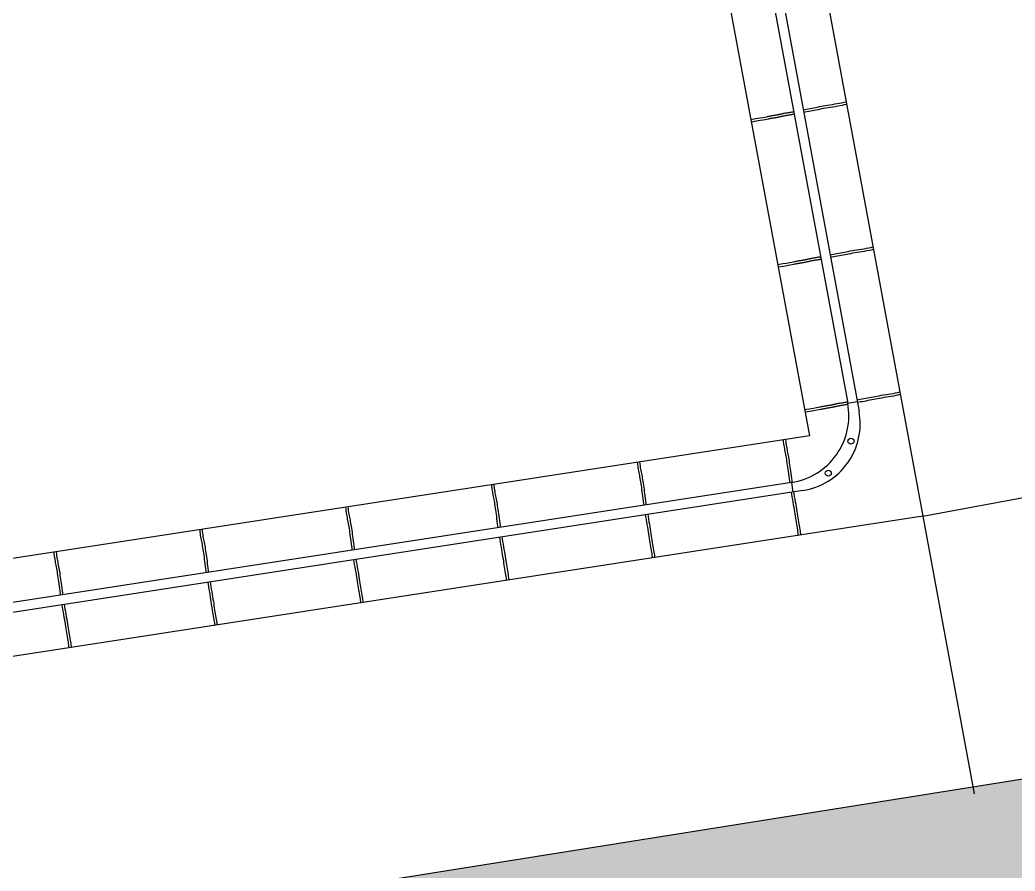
# Model space of a CAD drawing. Extents: x 1037 to 14540, y 1034 to 18285.
# Drawn here: x 13095.5 to 13506.8, y 14536.6 to 14888.5 of the extents above; entities that cross this region are included whole.
import ezdxf

# ---------------------------------------------------------------- set-up
doc = ezdxf.new("R2010")
doc.units = 0
doc.header["$LTSCALE"] = 100
doc.header["$MEASUREMENT"] = 0
for name, color, linetype in [('murature polilinee', 7, 'CONTINUOUS'), ('murature retini', 253, 'CONTINUOUS'), ('proiezioni', 252, 'CONTINUOUS')]:
    doc.layers.add(name, color=color, linetype=linetype)

msp = doc.modelspace()

# ---------------------------------------------------------------- hatches: boundary and pattern name
at = {"layer": 'murature retini', "lineweight": 30}
h = msp.add_hatch(color=256, dxfattribs=at)
h.paths.add_polyline_path([(12325.37, 14386.08), (13607.89, 14590.37), (13499.68, 15175.4), (13788.95, 15228.91), (13750.87, 15438.27), (13750.07, 15456.86), (13775.05, 15457.94), (13775.7, 15442.95), (14099.71, 15504.13), (14075.06, 15638.14), (13769.77, 15580.5), (13771.18, 15547.86), (13746.2, 15546.78), (13743.86, 15601.05), (14134.41, 15674.79), (14270.65, 14934.11), (14183.54, 14739.04), (14091.88, 15206.15), (13591.4, 15113.59), (13685.52, 14604.73), (13760.98, 14618.69), (13805.29, 14510.43), (13269.82, 14427.85), (13298.81, 14239.84), (13191.59, 14266.03), (13162.6, 14454.04), (12351.69, 14328.22), (12346.54, 14328.22), (12343.45, 14351.88), (12328.01, 14350.85)])
h.paths.add_polyline_path([(10845.65, 15581.71), (10799.41, 15652.08), (10845.65, 15680.18), (10820.36, 15723.35), (10929.94, 15793.3), (10874.35, 15880.39), (10882.78, 15885.77), (10877.4, 15894.19), (10898.47, 15907.65), (10893.09, 15916.07), (10929.94, 15939.59), (10932.62, 15993.81), (10942.61, 15993.31), (10943.85, 16018.28), (10953.83, 16017.79), (10954.33, 16027.78), (11094.13, 16020.87), (11093.52, 16005.88), (11103.52, 16005.49), (11100.23, 15921.1), (11340.66, 15911.34), (11347.63, 15890.29), (11355.91, 15868.97), (11531.7, 15863.06), (11539, 15903.29), (11779.43, 15893.53), (11787.78, 16099.27), (11844.13, 16125.47), (11849.87, 16266.91), (11795.83, 16297.6), (11804.14, 16502.28), (11563.71, 16512.04), (11544.66, 16551.27), (11380.49, 16556.56), (11367.24, 16520.01), (11124.94, 16529.85), (11121.42, 16446.53), (11111.43, 16446.95), (11110.82, 16431.96), (10970.91, 16436.4), (10971.23, 16446.4), (10961.24, 16446.72), (10962.03, 16471.7), (10952.03, 16472.02), (10953.62, 16521.99), (10913.27, 16551.51), (10919.17, 16559.59), (10898.99, 16574.35), (10904.9, 16582.42), (10896.82, 16588.32), (10957.82, 16671.71), (10852.9, 16748.46), (10882.42, 16788.82), (10741.17, 16892.14), (10711.65, 16851.78), (10606.73, 16928.53), (10545.73, 16845.14), (10537.66, 16851.05), (10531.76, 16842.98), (10511.58, 16857.74), (10505.67, 16849.67), (10465.32, 16879.18), (10415.39, 16881.84), (10415.92, 16891.82), (10390.95, 16893.15), (10391.48, 16903.14), (10381.5, 16903.67), (10389.46, 17053.45), (10414.42, 17052.13), (10416.54, 17092.07), (9906.31, 17108.96), (9905.79, 17068.96), (9930.79, 17068.64), (9928.82, 16918.65), (9918.82, 16918.78), (9918.69, 16908.78), (9893.69, 16909.11), (9893.56, 16899.11), (9843.57, 16899.76), (9801.35, 16872.98), (9795.99, 16881.42), (9774.88, 16868.03), (9769.52, 16876.47), (9761.08, 16871.11), (9705.73, 16958.35), (9595.96, 16888.71), (9569.17, 16930.93), (9421.41, 16837.17), (9448.19, 16794.95), (9338.42, 16725.31), (9393.77, 16638.07), (9385.33, 16632.71), (9390.69, 16624.27), (9369.58, 16610.87), (9374.93, 16602.43), (9332.72, 16575.64), (9330.99, 16525.67), (9321, 16526.02), (9320.14, 16501.03), (9310.14, 16501.37), (9309.8, 16491.38), (9169.88, 16496.2), (9170.57, 16516.19), (9090.62, 16518.94), (9095.37, 16656.94), (9173.93, 16654.23), (9179.52, 16872.49), (8951.34, 16881.1), (8953.1, 16935.67), (9180.93, 16927.82), (9183.04, 17024.54), (9254.71, 17023.56), (9252.67, 16875.42), (9604.09, 17105.02), (9586.37, 17142.09), (9256.4, 17146.63), (9255.81, 17103.55), (9186.07, 17104.51), (9186.21, 17114.5), (8824.09, 17119.48), (8823.89, 17111.84), (8813.9, 17112.09), (8814.09, 17119.62), (8616.26, 17122.34), (8613.79, 16942.35), (8809.57, 16939.66), (8811.64, 17022.12), (8821.64, 17021.87), (8819.59, 16940.27), (8853.15, 16939.11), (8851.39, 16884.32), (8623.17, 16891.66), (8622.8, 16880.66), (8482.03, 16860.78), (8481.68, 16850.79), (8451.7, 16851.82), (8425.94, 16883.39), (8426.46, 16898.38), (8436.45, 16898.04), (8437.31, 16923.02), (8427.32, 16923.37), (8428.53, 16958.35), (8408.54, 16959.03), (8411.81, 17053.98), (8431.8, 17053.37), (8432.86, 17088.35), (8442.86, 17088.05), (8445.21, 17138.78), (8463.41, 17138.53), (8468.21, 17394.13), (8543.2, 17392.72), (8540.99, 17275.08), (9100.89, 17264.57), (9103.1, 17382.21), (9168.1, 17381.34), (9166.07, 17273.53), (9669.47, 17264.08), (9670.18, 17301.74), (9731.72, 17300.59), (9731.02, 17262.93), (10300.92, 17252.23), (10302.94, 17359.69), (10372.73, 17358.38), (10370.71, 17250.92), (10965.65, 17239.75), (10963.38, 17365.6), (11039.38, 17366.96), (11042.19, 17210.56), (12047.61, 17235.5), (12046.7, 17358.83), (12123.73, 17352.88), (12124.71, 17250.21), (12265.4, 17263.73), (12392.97, 17275.99), (12398.89, 17226.81), (12325.6, 17219.77), (12351.6, 17017.32), (12434.01, 17024.77), (12438.64, 16974.83), (12339.6, 16968.28), (12355.07, 16847.84), (12799.73, 16877.28), (12781.94, 17013.05), (12857.72, 17032.28), (12870.34, 16980.74), (13636.95, 17097.95), (13625.29, 17221.5), (13827.94, 17269.39), (13862.23, 17112.27), (14105.83, 15822.05), (13783.29, 15761.15), (13636.26, 16983.07), (13270.78, 16921.69), (13272.9, 16909.06), (12945.17, 16854.02), (12285.18, 16810.33), (12267.58, 17213.71), (12151.98, 17202.6), (12153.67, 17175.59), (12158.73, 17175.9), (12162.62, 17096.99), (12157.55, 17096.81), (12158.52, 17069.9), (12153.75, 17069.73), (12170.71, 16680.94), (12174.73, 16681.31), (12177.21, 16654.5), (12183.29, 16655.06), (12188.51, 16576.21), (12183.44, 16575.87), (12185.22, 16549), (12181.2, 16548.74), (12195.73, 16329.24), (12148.26, 16326.1), (12147.91, 16331.45), (12075.24, 16332.71), (12023.92, 17107.87), (11147.1, 17086.12), (11146.42, 17036.23), (11055.13, 17037.46), (11056.89, 17111.43), (10726.98, 17119.29), (10707.88, 17082.91), (11050.44, 16840.28), (11053.23, 16957.49), (11145.34, 16956.24), (11140.75, 16616.53), (11927.43, 16584.59), (11894.74, 15803.35), (11134.31, 15822.44), (11129.82, 15649.29), (11046.96, 15650.41), (11048, 15691.6), (11018.43, 15692)])
h.paths.add_polyline_path([(12018.04, 15320.1), (12165.09, 15316.41), (12114, 15797.84), (12001.11, 15800.68), (12005.21, 15901.6), (12072.31, 15899.91), (12070.9, 16117.52), (12161.53, 16131.53), (12161.16, 16136.89), (12208.24, 16140.19), (12223.52, 15909.49), (12228.35, 15909.81), (12229.94, 15885.73), (12234.99, 15886.06), (12240.21, 15807.25), (12235.16, 15806.91), (12236.75, 15782.83), (12231.92, 15782.51), (12259.49, 15366.08), (12264.32, 15366.4), (12265.91, 15342.32), (12270.97, 15342.65), (12276.18, 15263.84), (12271.13, 15263.5), (12272.73, 15239.42), (12267.9, 15239.1), (12271.89, 15178.73), (12228.7, 15175.87), (12228.19, 15183.47), (12161.25, 15189.26), (12162.96, 15231.44), (12015.91, 15235.13)])
h.paths.add_polyline_path([(11511.52, 15332.82), (11918.07, 15322.61), (11915.94, 15237.64), (11509.39, 15247.85)])
h.paths.add_polyline_path([(10996.5, 15347.85), (11036.39, 15346.33), (11039.32, 15346.07), (11043.45, 15510.45), (11126.3, 15509.33), (11122.26, 15342.59), (11411.55, 15335.33), (11409.42, 15250.36), (10994.32, 15260.99)])
h.paths.add_polyline_path([(9465.09, 15299.17), (9465.36, 15319.17), (9495.5, 15413.45), (9557.59, 15411.89), (9557.71, 15416.88), (9562.71, 15416.76), (9563.49, 15431.36), (9571.69, 15442.04), (9588.12, 15442.04), (9599.62, 15431.36), (9599.62, 15414.95), (9604.55, 15415.77), (9604.55, 15409.2), (9650.54, 15410.02), (9269.33, 15686.77), (9243.51, 15687.12), (9233.09, 15588.19), (9135.85, 15589.5), (9138.59, 15656.44), (8910.86, 15663.77), (8912.64, 15719.08), (9140.86, 15711.74), (9149.81, 15929.91), (9073.63, 15932.73), (9078.74, 16070.71), (9158.69, 16067.75), (9159.43, 16087.74), (9299.33, 16082.55), (9299.16, 16072.56), (9309.16, 16072.39), (9308.74, 16047.39), (9318.74, 16047.22), (9317.83, 15992.95), (9353.05, 15967.05), (9347.12, 15958.99), (9367.26, 15944.18), (9361.33, 15936.12), (9369.39, 15930.2), (9308.16, 15846.97), (9411.96, 15770.62), (9382.33, 15730.34), (9523.33, 15626.61), (9552.96, 15666.89), (9658.56, 15589.2), (9719.79, 15672.42), (9727.84, 15666.5), (9733.77, 15674.55), (9753.91, 15659.74), (9759.83, 15667.8), (9800.32, 15638.01), (9851.73, 15635.28), (9851.2, 15625.3), (9876.17, 15623.97), (9875.64, 15613.98), (9885.62, 15613.45), (9877.67, 15463.66), (9852.7, 15464.99), (9850.58, 15425.05), (10360.81, 15408.16), (10361.33, 15448.16), (10336.34, 15448.48), (10338.3, 15598.47), (10348.3, 15598.34), (10348.43, 15608.34), (10373.43, 15608.01), (10373.56, 15618.01), (10425.05, 15617.34), (10465.54, 15643.52), (10471.93, 15635.94), (10493.86, 15649.4), (10499.25, 15640.97), (10507.67, 15646.35), (10555.62, 15570.66), (10676.05, 15642.05), (10704.62, 15593.1), (10799.61, 15651.78), (10845.65, 15581.71), (10535.21, 15391.17), (10535.21, 15368.73), (10875.57, 15352.44), (10873.35, 15263.82)])
h.paths.add_polyline_path([(8959.76, 15426.9), (9129, 15422.65), (9131.75, 15489.59), (9228.95, 15488.27), (9227.24, 15420.18), (9356.81, 15416.93), (9372.31, 15321.51), (9372.04, 15301.51), (8956.87, 15311.93)], flags=17)
h.paths.add_polyline_path([(8364.57, 15496.27), (8444.44, 15494.17), (8559.43, 15446.95), (8558.9, 15436.96), (8859.79, 15429.41), (8856.9, 15314.44), (8479.49, 15323.92), (8476.37, 15269.46), (8383.25, 15241.83), (8336.94, 15243.57), (8338.71, 15290.78), (8356.84, 15290.1), (8358.19, 15326.02), (8340.06, 15326.7), (8340.97, 15351.03), (8335.18, 15351.25), (8338.92, 15450.91), (8344.71, 15450.69), (8345.62, 15475.03), (8363.75, 15474.35)])
h.paths.add_polyline_path([(8446.02, 15779.83), (8445.7, 15769.83), (8584.83, 15740.63), (8584.48, 15729.64), (8812.69, 15722.3), (8810.91, 15666.98), (8571.48, 15674.68), (8564.73, 15547.14), (8381.5, 15546.04), (8382.76, 15581.01), (8362.78, 15581.74), (8365.83, 15676.69), (8385.82, 15676.04), (8386.95, 15711.03), (8396.94, 15710.7), (8397.74, 15735.69), (8387.75, 15736.01), (8388.23, 15751.01), (8416.03, 15780.79)])
h.paths.add_polyline_path([(8430.5, 16230.53), (8460.34, 16225.28), (8460.02, 16215.28), (8599.31, 16190.8), (8595.93, 16085.85), (8660.9, 16083.76), (8656.88, 15958.82), (8591.91, 15960.91), (8591.56, 15949.92), (8450.84, 15929.72), (8450.52, 15919.72), (8420.53, 15920.69), (8394.7, 15952.2), (8395.18, 15967.19), (8405.18, 15966.87), (8405.98, 15991.85), (8395.99, 15992.18), (8397.11, 16027.16), (8377.12, 16027.8), (8380.18, 16122.75), (8400.16, 16122.11), (8401.29, 16157.09), (8411.28, 16156.77), (8412.09, 16181.76), (8399.41, 16197.22)])
h.paths.add_polyline_path([(8419.01, 16682.21), (8446.88, 16711.94), (8476.86, 16710.9), (8476.52, 16700.91), (8615.59, 16671.39), (8615.21, 16660.39), (8680.17, 16658.16), (8675.87, 16533.23), (8610.9, 16535.47), (8607.29, 16430.53), (8466.68, 16415.36), (8466.34, 16405.37), (8436.21, 16402.12), (8407.41, 16437.42), (8421.09, 16452.01), (8421.95, 16476.99), (8411.95, 16477.34), (8413.16, 16512.31), (8393.17, 16513), (8396.44, 16607.95), (8416.43, 16607.26), (8417.64, 16642.24), (8427.63, 16641.89), (8428.49, 16666.88), (8418.5, 16667.22)])
h.paths.add_polyline_path([(11488.25, 14938.33), (11908.17, 14928.34), (11907.54, 14903.34), (12007.52, 14900.96), (12008.14, 14925.96), (12158.53, 14922.38), (12160.19, 14963.29), (12242.41, 14968.74), (12241.75, 14978.74), (12284.95, 14981.6), (12289.68, 14910.08), (12294.51, 14910.4), (12296.1, 14886.32), (12301.15, 14886.65), (12306.37, 14807.84), (12301.32, 14807.5), (12302.91, 14783.42), (12298.09, 14783.1), (12326.69, 14351.05), (12344.79, 14352.25), (12346.4, 14327.95), (12352.18, 14328.33), (12358.77, 14228.82), (12352.98, 14228.44), (12354.72, 14202.2), (12318.25, 14203.68), (12318.02, 14197.89), (12218.37, 14201.94), (12218.61, 14207.73), (12194.27, 14208.71), (12195.01, 14226.84), (12121.11, 14229.84), (12120.9, 14225.38), (12090.8, 14226.81), (12096.32, 14342.95), (12202.24, 14338.65), (12194.41, 14456.93), (12016.17, 14464.17), (12015.97, 14459.17), (12005.97, 14459.58), (12006.78, 14479.56), (12016.78, 14479.15), (12016.57, 14474.16), (12193.74, 14466.97), (12186.24, 14580.23), (12021.15, 14586.93), (12019.82, 14554.09), (12009.83, 14554.5), (12011.16, 14587.34), (11825.26, 14594.89), (11824.5, 14576.3), (11812.13, 14576.93), (11818.16, 14725.63), (11830.54, 14725.18), (11825.66, 14604.88), (12011.57, 14597.33), (12012.9, 14630.17), (12022.89, 14629.77), (12021.56, 14596.93), (12185.58, 14590.27), (12178.08, 14703.53), (12026.13, 14709.7), (12025.93, 14704.71), (12015.94, 14705.11), (12016.75, 14725.1), (12026.74, 14724.69), (12026.54, 14719.69), (12177.42, 14713.57), (12169.58, 14831.85), (12031.32, 14837.47), (12029.79, 14799.63), (12019.79, 14800.03), (12021.33, 14837.87), (11835.42, 14845.42), (11833.78, 14804.95), (11821.39, 14805.12), (11821.83, 14815.94), (11784.59, 14817.46), (11785.81, 14847.43), (11664.78, 14852.34), (11663.88, 14830.64), (11636.51, 14831.76), (11637.4, 14853.46), (11485.05, 14859.64)])
h.paths.add_polyline_path([(10831.56, 14382.53), (10927.72, 14379.92), (10932.04, 14694.54), (10985.24, 14693.89), (10994.91, 14730.55), (11020.75, 14783.47), (10933.13, 14784.53), (10933.71, 14874.15), (10573.8, 14883.5), (10572.59, 14783.5), (10497.61, 14785.44), (10498.82, 14885.45), (10143.9, 14894.66), (10139.28, 14794.75), (10064.29, 14796.69), (10068.1, 14878.93), (9703.6, 14888.4), (9701.46, 14806.12), (9626.49, 14808.06), (9628.96, 14903.03), (9458.38, 14907.46), (9460.59, 14992.43), (10888.53, 14955.35), (10887.9, 14930.36), (10987.87, 14927.77), (10988.5, 14952.76), (11102.04, 14949.81), (11100.01, 14833.82), (11053.2, 14793.63), (11013.84, 14724.08), (11000.67, 14648.67), (11013.84, 14573.26), (11053.2, 14503.71), (11099.87, 14462.57), (11224.46, 14463.38), (11271.59, 14503.71), (11310.96, 14573.26), (11324.12, 14648.67), (11310.96, 14724.08), (11271.59, 14793.63), (11225.03, 14833.66), (11226.96, 14944.55), (11388.26, 14940.71), (11385.13, 14863.7), (11370.95, 14864.27), (11370.25, 14623.36), (11480.38, 14618.89), (11479.98, 14608.9), (11370.22, 14613.36), (11369.52, 14372.45), (11570.13, 14364.31), (11579.89, 14604.85), (11569.9, 14605.25), (11570.31, 14615.24), (11590.29, 14614.43), (11580.12, 14363.9), (11590.11, 14363.5), (11584.65, 14248.54), (11554.82, 14249.96), (11554.99, 14253.65), (11480.85, 14257.17), (11480.11, 14239.04), (11455.78, 14240.03), (11455.55, 14234.24), (11355.9, 14238.29), (11356.14, 14244.08), (11331.8, 14245.06), (11332.54, 14263.19), (11049.61, 14275.34), (11048.88, 14257.22), (11024.55, 14258.21), (11024.31, 14252.42), (10924.67, 14256.46), (10924.9, 14262.25), (10900.57, 14263.24), (10901.3, 14281.36), (10827.41, 14284.36), (10827.2, 14279.9), (10797.1, 14281.33), (10798.95, 14320.41), (10828.99, 14319.19)])
h.paths.add_polyline_path([(11665.05, 14360.45), (11765.88, 14356.36), (11767.09, 14386.34), (11804.32, 14384.83), (11808.9, 14497.45), (11821.26, 14496.75), (11815.49, 14354.35), (12001.4, 14346.8), (12002.93, 14384.64), (12012.92, 14384.23), (12011.39, 14346.4), (12021.38, 14345.99), (12015.88, 14230.37), (11986.05, 14231.79), (11986.23, 14235.47), (11912.08, 14238.99), (11911.35, 14220.87), (11887.02, 14221.86), (11886.78, 14216.07), (11787.14, 14220.11), (11787.37, 14225.9), (11763.04, 14226.89), (11763.77, 14245.01), (11689.88, 14248.01), (11689.67, 14243.55), (11659.57, 14244.98)], flags=17)
h.paths.add_polyline_path([(10495.54, 14615.44), (10570.53, 14613.49), (10568.04, 14408.49), (10718.01, 14404.59), (10716.53, 14323.75), (10724.01, 14323.45), (10722.18, 14284.89), (10692.35, 14286.31), (10692.53, 14290), (10618.38, 14293.52), (10617.52, 14275.4), (10593.19, 14276.56), (10592.92, 14270.77), (10493.3, 14275.5), (10493.58, 14281.29), (10469.25, 14282.45), (10470.12, 14300.57), (10396.56, 14304.06), (10396.37, 14300.07), (10366.27, 14301.5), (10368.26, 14343.46), (10400.9, 14341.99), (10418.19, 14439.29), (10493.36, 14435.1)], flags=17)
h.paths.add_polyline_path([(10056.42, 14626.84), (10131.41, 14624.89), (10123.58, 14455.72), (10229.08, 14449.84), (10244.98, 14349.11), (10293.35, 14347.15), (10291.35, 14305.06), (10261.52, 14306.48), (10261.71, 14310.47), (10187.88, 14313.98), (10187.02, 14295.86), (10162.7, 14297.02), (10162.42, 14291.23), (10062.81, 14295.96), (10063.08, 14301.75), (10038.76, 14302.91), (10039.62, 14321.03), (9963.16, 14324.66), (9962.97, 14320.67), (9932.87, 14322.1), (9934.62, 14358.82), (9946.2, 14358.66), (9955.36, 14451.71), (10048.2, 14449.3)], flags=17)
h.paths.add_polyline_path([(9622.08, 14638.12), (9697.05, 14636.17), (9692.44, 14458.54), (9843.13, 14454.63), (9847.54, 14360.93), (9859.62, 14360.77), (9857.96, 14325.66), (9828.13, 14327.08), (9828.31, 14331.07), (9751.59, 14334.72), (9750.73, 14316.6), (9726.4, 14317.75), (9726.13, 14311.96), (9626.51, 14316.7), (9626.79, 14322.49), (9602.46, 14323.64), (9603.32, 14341.76), (9527.16, 14345.38), (9526.97, 14341.39), (9496.87, 14342.82), (9499.2, 14391.76), (9552.58, 14389.22), (9555.02, 14506.56), (9618.57, 14503.17)], flags=17)
h.paths.add_polyline_path([(9183.82, 14649.5), (9258.8, 14647.55), (9253.96, 14522.64), (9360.3, 14516.96), (9381.46, 14397.36), (9424.28, 14395.32), (9421.96, 14346.38), (9392.13, 14347.8), (9392.32, 14351.79), (9315.28, 14355.45), (9314.42, 14337.33), (9290.1, 14338.49), (9289.82, 14332.7), (9190.21, 14337.44), (9190.48, 14343.22), (9166.16, 14344.38), (9167.02, 14362.5), (9092.99, 14366.02), (9092.8, 14362.02), (9062.83, 14363.45), (9064.39, 14396.17), (9084.68, 14395.65), (9087.47, 14403.26), (9099.11, 14402.95), (9113.17, 14551.3), (9179.94, 14549.57)])
h.paths.add_polyline_path([(8873.9, 14657.55), (8870.02, 14557.61), (8962.27, 14555.22), (8974.09, 14406.2), (8980.53, 14406.03), (8982.93, 14398.29), (8989.4, 14398.12), (8987.92, 14367.01), (8957.95, 14368.43), (8958.14, 14372.43), (8884.11, 14375.94), (8883.25, 14357.82), (8858.92, 14358.98), (8858.65, 14353.19), (8759.03, 14357.93), (8759.31, 14363.72), (8734.98, 14364.87), (8735.85, 14382.99), (8669.37, 14386.15), (8669.18, 14382.16), (8639.08, 14383.59), (8641.01, 14424.1), (8668.08, 14423.39), (8677.77, 14576.61), (8790.59, 14573.68), (8792.71, 14659.66)], flags=17)
h.paths.add_polyline_path([(8331.14, 15088.89), (8375.42, 15087.23), (8459.96, 15074.35), (8459.92, 15018.41), (8849.22, 15008.31), (8848.59, 14983.31), (8948.55, 14980.72), (8949.18, 15005.71), (9360.62, 14995.03), (9358.42, 14910.06), (9269.08, 14912.38), (9265.39, 14817.44), (9190.41, 14819.39), (9194.29, 14919.32), (8884.37, 14927.37), (8880.49, 14827.43), (8796.92, 14829.6), (8799.39, 14929.57), (8484.47, 14937.75), (8465.67, 14582.12), (8543.65, 14580.09), (8540.32, 14426.71), (8566.01, 14426.04), (8564.17, 14387.15), (8534.33, 14388.57), (8534.52, 14392.56), (8464.62, 14395.88), (8462.8, 14325.79), (8412.82, 14327.09), (8414.38, 14387.07), (8323.06, 14389.44), (8324.26, 14421.47), (8306.14, 14422.15), (8307.05, 14446.48), (8301.26, 14446.7), (8305, 14546.36), (8310.79, 14546.14), (8311.7, 14570.48), (8329.83, 14569.8), (8332.66, 14644.58), (8328.66, 14644.71), (8333.05, 14779.64), (8337.69, 14779.48), (8340.5, 14854.48), (8322.38, 14855.16), (8323.29, 14879.5), (8317.5, 14879.72), (8321.24, 14979.37), (8327.03, 14979.16), (8327.94, 15003.49), (8346.07, 15002.81), (8347.5, 15041), (8329.37, 15041.68)])

# ---------------------------------------------------------------- linework, layer by layer
at = {"layer": 'murature polilinee', "lineweight": 30}
msp.add_lwpolyline([(12325.37, 14386.08), (13607.89, 14590.37), (13499.68, 15175.4), (13788.95, 15228.91), (13750.87, 15438.27)], dxfattribs=at)
at = {"layer": 'proiezioni', "lineweight": 30}
for p, q in [((13313.93, 15519.88), (13468.65, 14683.36)), ((13281.9, 15473.12), (13421.82, 14716.61)), ((13305.61, 15465.9), (13442.33, 14726.69)), ((13301.66, 15465.29), (13437.65, 14730.02)), ((13421.82, 14716.61), (12591.58, 14588.58)), ((13468.65, 14683.36), (13586.65, 14705.19)), ((13414.38, 14697.25), (12473.72, 14552.19)), ((13419.07, 14693.93), (12473.99, 14548.19)), ((13468.65, 14683.36), (12597.67, 14549.05)), ((13468.65, 14683.36), (13489.89, 14568.54))]:
    msp.add_line(p, q, dxfattribs=at)
at = {"layer": 'proiezioni', "linetype": 'Continuous', "lineweight": 30}
for p, q in [((13437.65, 14730.02), (13441.58, 14730.75)), ((13414.38, 14697.25), (13414.99, 14693.3))]:
    msp.add_line(p, q, dxfattribs=at)
at = {"layer": 'proiezioni', "lineweight": 30}
for points in [[(13419.26, 14851.41), (13419.89, 14851.52), (13420.63, 14851.65), (13421.39, 14851.78), (13422.16, 14851.92), (13422.93, 14852.06), (13423.68, 14852.2), (13424.44, 14852.35), (13425.2, 14852.5), (13425.97, 14852.66), (13426.76, 14852.81), (13427.58, 14852.97), (13428.44, 14853.13), (13429.34, 14853.28), (13430.3, 14853.44), (13431.29, 14853.6), (13432.3, 14853.77), (13433.31, 14853.94), (13434.3, 14854.11), (13435.25, 14854.29), (13436.14, 14854.48), (13436.97, 14854.68)], [(13419.45, 14850.43), (13420.07, 14850.53), (13420.81, 14850.66), (13421.57, 14850.8), (13422.34, 14850.93), (13423.11, 14851.08), (13423.87, 14851.22), (13424.62, 14851.37), (13425.38, 14851.52), (13426.15, 14851.67), (13426.94, 14851.83), (13427.76, 14851.98), (13428.62, 14852.14), (13429.52, 14852.3), (13430.48, 14852.46), (13431.47, 14852.62), (13432.48, 14852.78), (13433.49, 14852.95), (13434.48, 14853.13), (13435.43, 14853.31), (13436.33, 14853.49), (13437.15, 14853.69)], [(13397.63, 14847.4), (13399.67, 14847.73), (13401.27, 14848), (13402.5, 14848.21), (13403.41, 14848.38), (13404.07, 14848.5), (13404.54, 14848.6), (13404.89, 14848.67), (13405.17, 14848.73), (13405.45, 14848.79), (13405.73, 14848.84), (13406.01, 14848.89), (13406.29, 14848.94), (13406.57, 14848.99), (13406.85, 14849.04), (13407.13, 14849.08), (13407.41, 14849.13), (13407.69, 14849.17), (13407.97, 14849.22), (13408.24, 14849.27), (13408.5, 14849.31), (13408.77, 14849.36), (13409.02, 14849.41), (13409.27, 14849.46), (13409.51, 14849.51), (13409.74, 14849.56), (13409.97, 14849.62), (13410.2, 14849.67), (13410.43, 14849.73), (13410.68, 14849.79), (13410.95, 14849.85), (13411.25, 14849.91), (13411.57, 14849.98), (13411.93, 14850.04), (13412.31, 14850.1), (13412.71, 14850.17), (13413.12, 14850.23), (13413.53, 14850.3), (13413.92, 14850.37), (13414.3, 14850.43), (13414.65, 14850.49), (13414.97, 14850.56), (13415.27, 14850.62), (13415.34, 14850.64)], [(13397.81, 14846.42), (13399.86, 14846.75), (13401.46, 14847.02), (13402.68, 14847.23), (13403.59, 14847.39), (13404.25, 14847.52), (13404.72, 14847.61), (13405.07, 14847.69), (13405.36, 14847.75), (13405.63, 14847.8), (13405.91, 14847.86), (13406.19, 14847.91), (13406.47, 14847.96), (13406.76, 14848.01), (13407.04, 14848.05), (13407.32, 14848.1), (13407.6, 14848.14), (13407.87, 14848.19), (13408.15, 14848.24), (13408.42, 14848.28), (13408.69, 14848.33), (13408.95, 14848.38), (13409.2, 14848.43), (13409.45, 14848.48), (13409.69, 14848.53), (13409.92, 14848.58), (13410.15, 14848.64), (13410.38, 14848.69), (13410.62, 14848.75), (13410.87, 14848.81), (13411.14, 14848.87), (13411.43, 14848.93), (13411.75, 14848.99), (13412.11, 14849.06), (13412.49, 14849.12), (13412.89, 14849.19), (13413.3, 14849.25), (13413.71, 14849.32), (13414.11, 14849.38), (13414.49, 14849.45), (13414.84, 14849.51), (13415.15, 14849.57), (13415.45, 14849.64), (13415.52, 14849.65)], [(13430.36, 14791.43), (13430.98, 14791.53), (13431.72, 14791.66), (13432.48, 14791.8), (13433.25, 14791.93), (13434.02, 14792.08), (13434.78, 14792.22), (13435.53, 14792.37), (13436.29, 14792.52), (13437.06, 14792.67), (13437.85, 14792.83), (13438.67, 14792.99), (13439.53, 14793.14), (13440.44, 14793.3), (13441.39, 14793.46), (13442.38, 14793.62), (13443.39, 14793.78), (13444.4, 14793.95), (13445.39, 14794.13), (13446.34, 14794.31), (13447.24, 14794.49), (13448.06, 14794.69)], [(13430.36, 14791.43), (13430.98, 14791.53), (13431.72, 14791.66), (13432.48, 14791.8), (13433.25, 14791.93), (13434.02, 14792.08), (13434.78, 14792.22), (13435.53, 14792.37), (13436.29, 14792.52), (13437.06, 14792.67), (13437.85, 14792.83), (13438.67, 14792.99), (13439.53, 14793.14), (13440.44, 14793.3), (13441.39, 14793.46), (13442.38, 14793.62), (13443.39, 14793.78), (13444.4, 14793.95), (13445.39, 14794.13), (13446.34, 14794.31), (13447.24, 14794.49), (13448.06, 14794.69)], [(13430.54, 14790.44), (13431.16, 14790.55), (13431.9, 14790.68), (13432.66, 14790.81), (13433.43, 14790.95), (13434.2, 14791.09), (13434.96, 14791.24), (13435.72, 14791.39), (13436.47, 14791.54), (13437.24, 14791.69), (13438.03, 14791.85), (13438.86, 14792), (13439.71, 14792.16), (13440.62, 14792.32), (13441.57, 14792.48), (13442.56, 14792.64), (13443.57, 14792.8), (13444.58, 14792.97), (13445.57, 14793.14), (13446.52, 14793.32), (13447.42, 14793.51), (13448.24, 14793.71)], [(13408.73, 14787.42), (13410.77, 14787.75), (13412.37, 14788.02), (13413.59, 14788.23), (13414.5, 14788.4), (13415.16, 14788.52), (13415.64, 14788.61), (13415.98, 14788.69), (13416.27, 14788.75), (13416.55, 14788.8), (13416.83, 14788.86), (13417.11, 14788.91), (13417.39, 14788.96), (13417.67, 14789.01), (13417.95, 14789.05), (13418.23, 14789.1), (13418.51, 14789.15), (13418.79, 14789.19), (13419.06, 14789.24), (13419.33, 14789.28), (13419.6, 14789.33), (13419.86, 14789.38), (13420.11, 14789.43), (13420.36, 14789.48), (13420.6, 14789.53), (13420.83, 14789.58), (13421.06, 14789.64), (13421.29, 14789.69), (13421.53, 14789.75), (13421.78, 14789.81), (13422.05, 14789.87), (13422.34, 14789.93), (13422.67, 14789.99), (13423.02, 14790.06), (13423.4, 14790.12), (13423.8, 14790.19), (13424.21, 14790.25), (13424.62, 14790.32), (13425.02, 14790.38), (13425.4, 14790.45), (13425.75, 14790.51), (13426.07, 14790.57), (13426.36, 14790.64), (13426.43, 14790.65)], [(13408.73, 14787.42), (13410.77, 14787.75), (13412.37, 14788.02), (13413.59, 14788.23), (13414.5, 14788.4), (13415.16, 14788.52), (13415.64, 14788.61), (13415.98, 14788.69), (13416.27, 14788.75), (13416.55, 14788.8), (13416.83, 14788.86), (13417.11, 14788.91), (13417.39, 14788.96), (13417.67, 14789.01), (13417.95, 14789.05), (13418.23, 14789.1), (13418.51, 14789.15), (13418.79, 14789.19), (13419.06, 14789.24), (13419.33, 14789.28), (13419.6, 14789.33), (13419.86, 14789.38), (13420.11, 14789.43), (13420.36, 14789.48), (13420.6, 14789.53), (13420.83, 14789.58), (13421.06, 14789.64), (13421.29, 14789.69), (13421.53, 14789.75), (13421.78, 14789.81), (13422.05, 14789.87), (13422.34, 14789.93), (13422.67, 14789.99), (13423.02, 14790.06), (13423.4, 14790.12), (13423.8, 14790.19), (13424.21, 14790.25), (13424.62, 14790.32), (13425.02, 14790.38), (13425.4, 14790.45), (13425.75, 14790.51), (13426.07, 14790.57), (13426.36, 14790.64), (13426.43, 14790.65)], [(13408.91, 14786.43), (13410.95, 14786.77), (13412.55, 14787.04), (13413.77, 14787.25), (13414.69, 14787.41), (13415.34, 14787.54), (13415.82, 14787.63), (13416.16, 14787.7), (13416.45, 14787.76), (13416.73, 14787.82), (13417.01, 14787.87), (13417.29, 14787.93), (13417.57, 14787.98), (13417.85, 14788.02), (13418.13, 14788.07), (13418.41, 14788.12), (13418.69, 14788.16), (13418.97, 14788.21), (13419.24, 14788.25), (13419.51, 14788.3), (13419.78, 14788.35), (13420.04, 14788.39), (13420.3, 14788.44), (13420.54, 14788.49), (13420.78, 14788.54), (13421.02, 14788.6), (13421.24, 14788.65), (13421.47, 14788.71), (13421.71, 14788.77), (13421.96, 14788.83), (13422.23, 14788.89), (13422.52, 14788.95), (13422.85, 14789.01), (13423.2, 14789.07), (13423.59, 14789.14), (13423.99, 14789.2), (13424.39, 14789.27), (13424.8, 14789.33), (13425.2, 14789.4), (13425.58, 14789.46), (13425.93, 14789.53), (13426.25, 14789.59), (13426.54, 14789.65), (13426.62, 14789.67)], [(13441.45, 14731.44), (13442.08, 14731.55), (13442.82, 14731.68), (13443.58, 14731.81), (13444.35, 14731.95), (13445.11, 14732.09), (13445.87, 14732.24), (13446.63, 14732.39), (13447.39, 14732.54), (13448.16, 14732.69), (13448.95, 14732.85), (13449.77, 14733), (13450.63, 14733.16), (13451.53, 14733.32), (13452.49, 14733.48), (13453.48, 14733.64), (13454.49, 14733.8), (13455.49, 14733.97), (13456.48, 14734.14), (13457.44, 14734.32), (13458.33, 14734.51), (13459.15, 14734.71)], [(13441.63, 14730.46), (13442.26, 14730.57), (13443, 14730.7), (13443.76, 14730.83), (13444.53, 14730.97), (13445.3, 14731.11), (13446.06, 14731.26), (13446.81, 14731.4), (13447.57, 14731.56), (13448.34, 14731.71), (13449.13, 14731.86), (13449.95, 14732.02), (13450.81, 14732.18), (13451.71, 14732.34), (13452.67, 14732.49), (13453.66, 14732.65), (13454.67, 14732.82), (13455.68, 14732.99), (13456.67, 14733.16), (13457.62, 14733.34), (13458.51, 14733.53), (13459.34, 14733.73)], [(13419.82, 14727.44), (13421.86, 14727.77), (13423.46, 14728.04), (13424.69, 14728.25), (13425.6, 14728.41), (13426.26, 14728.54), (13426.73, 14728.63), (13427.08, 14728.7), (13427.36, 14728.77), (13427.64, 14728.82), (13427.92, 14728.88), (13428.2, 14728.93), (13428.48, 14728.98), (13428.76, 14729.02), (13429.04, 14729.07), (13429.32, 14729.12), (13429.6, 14729.16), (13429.88, 14729.21), (13430.15, 14729.25), (13430.43, 14729.3), (13430.69, 14729.35), (13430.95, 14729.39), (13431.21, 14729.44), (13431.46, 14729.49), (13431.7, 14729.55), (13431.93, 14729.6), (13432.16, 14729.65), (13432.39, 14729.71), (13432.62, 14729.77), (13432.87, 14729.83), (13433.14, 14729.89), (13433.44, 14729.95), (13433.76, 14730.01), (13434.12, 14730.07), (13434.5, 14730.14), (13434.9, 14730.2), (13435.31, 14730.27), (13435.72, 14730.33), (13436.11, 14730.4), (13436.49, 14730.46), (13436.84, 14730.53), (13437.16, 14730.59), (13437.46, 14730.65), (13437.53, 14730.67)], [(13420, 14726.45), (13422.04, 14726.79), (13423.65, 14727.05), (13424.87, 14727.27), (13425.78, 14727.43), (13426.44, 14727.55), (13426.91, 14727.65), (13427.26, 14727.72), (13427.55, 14727.78), (13427.82, 14727.84), (13428.1, 14727.89), (13428.38, 14727.94), (13428.66, 14727.99), (13428.94, 14728.04), (13429.22, 14728.09), (13429.51, 14728.13), (13429.78, 14728.18), (13430.06, 14728.22), (13430.34, 14728.27), (13430.61, 14728.32), (13430.87, 14728.36), (13431.14, 14728.41), (13431.39, 14728.46), (13431.64, 14728.51), (13431.88, 14728.56), (13432.11, 14728.62), (13432.34, 14728.67), (13432.57, 14728.73), (13432.8, 14728.78), (13433.06, 14728.84), (13433.32, 14728.9), (13433.62, 14728.96), (13433.94, 14729.03), (13434.3, 14729.09), (13434.68, 14729.16), (13435.08, 14729.22), (13435.49, 14729.29), (13435.9, 14729.35), (13436.29, 14729.42), (13436.67, 14729.48), (13437.02, 14729.54), (13437.34, 14729.61), (13437.64, 14729.67), (13437.71, 14729.69)], [(13410.95, 14714.94), (13411.03, 14714.1), (13411.12, 14713.33), (13411.22, 14712.63), (13411.33, 14711.97), (13411.45, 14711.35), (13411.57, 14710.74), (13411.69, 14710.13), (13411.81, 14709.52), (13411.93, 14708.89), (13412.05, 14708.23), (13412.17, 14707.55), (13412.29, 14706.83), (13412.4, 14706.09), (13412.52, 14705.31), (13412.64, 14704.49), (13412.75, 14703.64), (13412.87, 14702.75), (13413, 14701.83), (13413.12, 14700.87), (13413.25, 14699.88), (13413.39, 14698.87), (13413.53, 14697.83), (13413.63, 14697.14)], [(13411.94, 14715.09), (13412.01, 14714.25), (13412.11, 14713.49), (13412.21, 14712.78), (13412.32, 14712.12), (13412.44, 14711.5), (13412.56, 14710.89), (13412.68, 14710.29), (13412.8, 14709.67), (13412.92, 14709.04), (13413.04, 14708.38), (13413.16, 14707.7), (13413.28, 14706.98), (13413.39, 14706.24), (13413.51, 14705.46), (13413.62, 14704.65), (13413.74, 14703.8), (13413.86, 14702.91), (13413.98, 14701.98), (13414.11, 14701.02), (13414.24, 14700.04), (13414.38, 14699.02), (13414.52, 14697.98), (13414.62, 14697.29)], [(13350.66, 14705.64), (13350.74, 14704.8), (13350.83, 14704.04), (13350.93, 14703.33), (13351.04, 14702.67), (13351.16, 14702.05), (13351.28, 14701.44), (13351.4, 14700.84), (13351.53, 14700.23), (13351.65, 14699.59), (13351.77, 14698.93), (13351.88, 14698.25), (13352, 14697.53), (13352.12, 14696.79), (13352.23, 14696.01), (13352.35, 14695.2), (13352.47, 14694.35), (13352.59, 14693.46), (13352.71, 14692.53), (13352.83, 14691.57), (13352.96, 14690.59), (13353.1, 14689.57), (13353.25, 14688.53), (13353.35, 14687.84)], [(13350.66, 14705.64), (13350.74, 14704.8), (13350.83, 14704.04), (13350.93, 14703.33), (13351.04, 14702.67), (13351.16, 14702.05), (13351.28, 14701.44), (13351.4, 14700.84), (13351.53, 14700.23), (13351.65, 14699.59), (13351.77, 14698.93), (13351.88, 14698.25), (13352, 14697.53), (13352.12, 14696.79), (13352.23, 14696.01), (13352.35, 14695.2), (13352.47, 14694.35), (13352.59, 14693.46), (13352.71, 14692.53), (13352.83, 14691.57), (13352.96, 14690.59), (13353.1, 14689.57), (13353.25, 14688.53), (13353.35, 14687.84)], [(13351.65, 14705.79), (13351.73, 14704.95), (13351.82, 14704.19), (13351.92, 14703.49), (13352.03, 14702.83), (13352.15, 14702.2), (13352.27, 14701.59), (13352.39, 14700.99), (13352.51, 14700.38), (13352.63, 14699.74), (13352.75, 14699.09), (13352.87, 14698.4), (13352.99, 14697.69), (13353.1, 14696.94), (13353.22, 14696.16), (13353.34, 14695.35), (13353.46, 14694.5), (13353.57, 14693.61), (13353.7, 14692.69), (13353.82, 14691.73), (13353.95, 14690.74), (13354.09, 14689.72), (13354.23, 14688.68), (13354.33, 14687.99)], [(13291.36, 14696.5), (13291.44, 14695.66), (13291.53, 14694.89), (13291.63, 14694.19), (13291.74, 14693.53), (13291.86, 14692.9), (13291.98, 14692.3), (13292.1, 14691.69), (13292.23, 14691.08), (13292.35, 14690.45), (13292.47, 14689.79), (13292.58, 14689.1), (13292.7, 14688.39), (13292.82, 14687.64), (13292.93, 14686.87), (13293.05, 14686.05), (13293.17, 14685.2), (13293.29, 14684.31), (13293.41, 14683.39), (13293.53, 14682.43), (13293.67, 14681.44), (13293.8, 14680.43), (13293.95, 14679.39), (13294.05, 14678.7)], [(13290.37, 14696.34), (13290.45, 14695.5), (13290.54, 14694.74), (13290.65, 14694.04), (13290.76, 14693.38), (13290.87, 14692.75), (13290.99, 14692.14), (13291.12, 14691.54), (13291.24, 14690.93), (13291.36, 14690.29), (13291.48, 14689.64), (13291.6, 14688.95), (13291.71, 14688.24), (13291.83, 14687.49), (13291.94, 14686.71), (13292.06, 14685.9), (13292.18, 14685.05), (13292.3, 14684.16), (13292.42, 14683.24), (13292.55, 14682.28), (13292.68, 14681.29), (13292.81, 14680.27), (13292.96, 14679.24), (13293.06, 14678.54)], [(13414.26, 14693.19), (13414.39, 14692.4), (13414.58, 14691.31), (13414.77, 14690.22), (13414.96, 14689.16), (13415.14, 14688.11), (13415.31, 14687.1), (13415.46, 14686.13), (13415.61, 14685.19), (13415.75, 14684.28), (13415.88, 14683.39), (13416.01, 14682.53), (13416.14, 14681.69), (13416.28, 14680.86), (13416.41, 14680.04), (13416.56, 14679.23), (13416.7, 14678.46), (13416.84, 14677.72), (13416.95, 14677.05), (13417.04, 14676.47), (13417.09, 14675.98), (13417.09, 14675.62), (13417.04, 14675.4)], [(13415.25, 14693.34), (13415.38, 14692.55), (13415.57, 14691.46), (13415.76, 14690.37), (13415.95, 14689.31), (13416.13, 14688.27), (13416.29, 14687.26), (13416.45, 14686.28), (13416.6, 14685.34), (13416.74, 14684.43), (13416.87, 14683.54), (13417, 14682.68), (13417.13, 14681.84), (13417.26, 14681.01), (13417.4, 14680.19), (13417.55, 14679.39), (13417.69, 14678.61), (13417.82, 14677.87), (13417.94, 14677.2), (13418.03, 14676.62), (13418.08, 14676.14), (13418.08, 14675.78), (13418.03, 14675.56)], [(13230.08, 14687.05), (13230.16, 14686.21), (13230.26, 14685.44), (13230.36, 14684.74), (13230.47, 14684.08), (13230.59, 14683.45), (13230.71, 14682.85), (13230.83, 14682.24), (13230.95, 14681.63), (13231.07, 14681), (13231.19, 14680.34), (13231.31, 14679.65), (13231.42, 14678.94), (13231.54, 14678.2), (13231.66, 14677.42), (13231.77, 14676.6), (13231.89, 14675.75), (13232.01, 14674.86), (13232.13, 14673.94), (13232.26, 14672.98), (13232.39, 14671.99), (13232.53, 14670.98), (13232.67, 14669.94), (13232.77, 14669.25)], [(13231.07, 14687.2), (13231.15, 14686.36), (13231.24, 14685.6), (13231.35, 14684.89), (13231.46, 14684.23), (13231.57, 14683.61), (13231.69, 14683), (13231.82, 14682.4), (13231.94, 14681.78), (13232.06, 14681.15), (13232.18, 14680.49), (13232.3, 14679.81), (13232.41, 14679.09), (13232.53, 14678.35), (13232.65, 14677.57), (13232.76, 14676.76), (13232.88, 14675.91), (13233, 14675.02), (13233.12, 14674.09), (13233.25, 14673.13), (13233.38, 14672.14), (13233.52, 14671.13), (13233.66, 14670.09), (13233.76, 14669.4)], [(13354.96, 14684.04), (13355.1, 14683.26), (13355.29, 14682.16), (13355.47, 14681.08), (13355.66, 14680.01), (13355.84, 14678.97), (13356.01, 14677.96), (13356.16, 14676.98), (13356.31, 14676.04), (13356.45, 14675.13), (13356.58, 14674.25), (13356.71, 14673.39), (13356.84, 14672.54), (13356.98, 14671.71), (13357.12, 14670.9), (13357.26, 14670.09), (13357.4, 14669.31), (13357.54, 14668.58), (13357.65, 14667.91), (13357.74, 14667.32), (13357.79, 14666.84), (13357.79, 14666.48), (13357.74, 14666.26)], [(13353.97, 14683.89), (13354.11, 14683.11), (13354.3, 14682.01), (13354.49, 14680.93), (13354.67, 14679.86), (13354.85, 14678.82), (13355.02, 14677.81), (13355.18, 14676.83), (13355.32, 14675.89), (13355.46, 14674.98), (13355.59, 14674.1), (13355.72, 14673.23), (13355.86, 14672.39), (13355.99, 14671.56), (13356.13, 14670.74), (13356.27, 14669.94), (13356.42, 14669.16), (13356.55, 14668.42), (13356.66, 14667.76), (13356.75, 14667.17), (13356.8, 14666.69), (13356.81, 14666.33), (13356.76, 14666.11)], [(13353.97, 14683.89), (13354.11, 14683.11), (13354.3, 14682.01), (13354.49, 14680.93), (13354.67, 14679.86), (13354.85, 14678.82), (13355.02, 14677.81), (13355.18, 14676.83), (13355.32, 14675.89), (13355.46, 14674.98), (13355.59, 14674.1), (13355.72, 14673.23), (13355.86, 14672.39), (13355.99, 14671.56), (13356.13, 14670.74), (13356.27, 14669.94), (13356.42, 14669.16), (13356.55, 14668.42), (13356.66, 14667.76), (13356.75, 14667.17), (13356.8, 14666.69), (13356.81, 14666.33), (13356.76, 14666.11)], [(13169.8, 14677.75), (13169.88, 14676.91), (13169.97, 14676.15), (13170.07, 14675.44), (13170.18, 14674.78), (13170.3, 14674.16), (13170.42, 14673.55), (13170.54, 14672.95), (13170.66, 14672.33), (13170.78, 14671.7), (13170.9, 14671.04), (13171.02, 14670.36), (13171.14, 14669.64), (13171.25, 14668.9), (13171.37, 14668.12), (13171.49, 14667.31), (13171.6, 14666.46), (13171.72, 14665.57), (13171.85, 14664.64), (13171.97, 14663.68), (13172.1, 14662.69), (13172.24, 14661.68), (13172.38, 14660.64), (13172.48, 14659.95)], [(13170.79, 14677.9), (13170.87, 14677.06), (13170.96, 14676.3), (13171.06, 14675.59), (13171.17, 14674.94), (13171.29, 14674.31), (13171.41, 14673.7), (13171.53, 14673.1), (13171.65, 14672.49), (13171.77, 14671.85), (13171.89, 14671.2), (13172.01, 14670.51), (13172.13, 14669.8), (13172.24, 14669.05), (13172.36, 14668.27), (13172.48, 14667.46), (13172.59, 14666.61), (13172.71, 14665.72), (13172.83, 14664.79), (13172.96, 14663.84), (13173.09, 14662.85), (13173.23, 14661.83), (13173.37, 14660.79), (13173.47, 14660.1)], [(13293.69, 14674.59), (13293.82, 14673.81), (13294.01, 14672.71), (13294.2, 14671.63), (13294.38, 14670.56), (13294.56, 14669.52), (13294.73, 14668.51), (13294.89, 14667.54), (13295.03, 14666.59), (13295.17, 14665.68), (13295.31, 14664.8), (13295.44, 14663.94), (13295.57, 14663.09), (13295.7, 14662.26), (13295.84, 14661.45), (13295.98, 14660.64), (13296.13, 14659.86), (13296.26, 14659.13), (13296.38, 14658.46), (13296.46, 14657.87), (13296.51, 14657.39), (13296.52, 14657.03), (13296.47, 14656.81)], [(13294.67, 14674.75), (13294.81, 14673.96), (13295, 14672.86), (13295.19, 14671.78), (13295.37, 14670.71), (13295.55, 14669.67), (13295.72, 14668.66), (13295.88, 14667.69), (13296.02, 14666.75), (13296.16, 14665.84), (13296.29, 14664.95), (13296.43, 14664.09), (13296.56, 14663.24), (13296.69, 14662.42), (13296.83, 14661.6), (13296.97, 14660.79), (13297.12, 14660.01), (13297.25, 14659.28), (13297.36, 14658.61), (13297.45, 14658.03), (13297.5, 14657.54), (13297.51, 14657.18), (13297.46, 14656.96)], [(13109.51, 14668.45), (13109.59, 14667.61), (13109.68, 14666.85), (13109.78, 14666.14), (13109.89, 14665.49), (13110.01, 14664.86), (13110.13, 14664.25), (13110.25, 14663.65), (13110.38, 14663.04), (13110.5, 14662.4), (13110.62, 14661.75), (13110.73, 14661.06), (13110.85, 14660.35), (13110.97, 14659.6), (13111.08, 14658.82), (13111.2, 14658.01), (13111.32, 14657.16), (13111.44, 14656.27), (13111.56, 14655.34), (13111.68, 14654.39), (13111.81, 14653.4), (13111.95, 14652.38), (13112.1, 14651.34), (13112.2, 14650.65)], [(13110.5, 14668.6), (13110.58, 14667.77), (13110.67, 14667), (13110.77, 14666.3), (13110.88, 14665.64), (13111, 14665.01), (13111.12, 14664.4), (13111.24, 14663.8), (13111.36, 14663.19), (13111.49, 14662.56), (13111.6, 14661.9), (13111.72, 14661.21), (13111.84, 14660.5), (13111.95, 14659.75), (13112.07, 14658.98), (13112.19, 14658.16), (13112.31, 14657.31), (13112.42, 14656.42), (13112.55, 14655.5), (13112.67, 14654.54), (13112.8, 14653.55), (13112.94, 14652.54), (13113.09, 14651.5), (13113.19, 14650.81)], [(13233.4, 14665.3), (13233.53, 14664.51), (13233.72, 14663.42), (13233.91, 14662.33), (13234.1, 14661.27), (13234.28, 14660.22), (13234.44, 14659.21), (13234.6, 14658.24), (13234.75, 14657.3), (13234.89, 14656.39), (13235.02, 14655.5), (13235.15, 14654.64), (13235.28, 14653.79), (13235.41, 14652.97), (13235.55, 14652.15), (13235.7, 14651.34), (13235.84, 14650.56), (13235.97, 14649.83), (13236.09, 14649.16), (13236.18, 14648.58), (13236.23, 14648.09), (13236.23, 14647.73), (13236.18, 14647.51)], [(13234.39, 14665.45), (13234.52, 14664.66), (13234.71, 14663.57), (13234.9, 14662.48), (13235.09, 14661.42), (13235.26, 14660.38), (13235.43, 14659.37), (13235.59, 14658.39), (13235.74, 14657.45), (13235.87, 14656.54), (13236.01, 14655.65), (13236.14, 14654.79), (13236.27, 14653.95), (13236.4, 14653.12), (13236.54, 14652.3), (13236.69, 14651.5), (13236.83, 14650.72), (13236.96, 14649.98), (13237.08, 14649.31), (13237.16, 14648.73), (13237.21, 14648.25), (13237.22, 14647.89), (13237.17, 14647.67)], [(13173.11, 14656), (13173.25, 14655.21), (13173.44, 14654.12), (13173.62, 14653.03), (13173.81, 14651.97), (13173.99, 14650.93), (13174.16, 14649.92), (13174.31, 14648.94), (13174.46, 14648), (13174.6, 14647.09), (13174.73, 14646.2), (13174.86, 14645.34), (13174.99, 14644.5), (13175.13, 14643.67), (13175.27, 14642.85), (13175.41, 14642.05), (13175.55, 14641.27), (13175.69, 14640.53), (13175.8, 14639.86), (13175.89, 14639.28), (13175.94, 14638.8), (13175.94, 14638.44), (13175.89, 14638.22)], [(13174.1, 14656.15), (13174.23, 14655.37), (13174.42, 14654.27), (13174.61, 14653.19), (13174.8, 14652.12), (13174.98, 14651.08), (13175.15, 14650.07), (13175.3, 14649.09), (13175.45, 14648.15), (13175.59, 14647.24), (13175.72, 14646.36), (13175.85, 14645.49), (13175.98, 14644.65), (13176.12, 14643.82), (13176.25, 14643), (13176.4, 14642.2), (13176.54, 14641.42), (13176.67, 14640.69), (13176.79, 14640.02), (13176.88, 14639.43), (13176.93, 14638.95), (13176.93, 14638.59), (13176.88, 14638.37)], [(13112.82, 14646.7), (13112.96, 14645.92), (13113.15, 14644.82), (13113.34, 14643.74), (13113.52, 14642.67), (13113.7, 14641.63), (13113.87, 14640.62), (13114.03, 14639.64), (13114.17, 14638.7), (13114.31, 14637.79), (13114.44, 14636.91), (13114.58, 14636.04), (13114.71, 14635.2), (13114.84, 14634.37), (13114.98, 14633.55), (13115.12, 14632.75), (13115.27, 14631.97), (13115.4, 14631.24), (13115.51, 14630.57), (13115.6, 14629.98), (13115.65, 14629.5), (13115.66, 14629.14), (13115.61, 14628.92)], [(13113.81, 14646.85), (13113.95, 14646.07), (13114.14, 14644.97), (13114.33, 14643.89), (13114.51, 14642.82), (13114.69, 14641.78), (13114.86, 14640.77), (13115.01, 14639.8), (13115.16, 14638.86), (13115.3, 14637.94), (13115.43, 14637.06), (13115.56, 14636.2), (13115.69, 14635.35), (13115.83, 14634.52), (13115.97, 14633.71), (13116.11, 14632.9), (13116.25, 14632.12), (13116.39, 14631.39), (13116.5, 14630.72), (13116.59, 14630.13), (13116.64, 14629.65), (13116.64, 14629.29), (13116.59, 14629.07)]]:
    msp.add_lwpolyline(points, dxfattribs=at)
at = {"layer": 'proiezioni', "linetype": 'Continuous', "lineweight": 30}
for centre in [(13438.99, 14714.36), (13429.61, 14701.14)]:
    msp.add_circle(centre, 1.25, dxfattribs=at)
at = {"layer": 'proiezioni', "lineweight": 30}
for centre in [(13410.12, 14724.93), (13414.8, 14721.6)]:
    msp.add_arc(centre, 28, 278.7667, 10.4788, dxfattribs=at)

doc.saveas('drawing.dxf')
